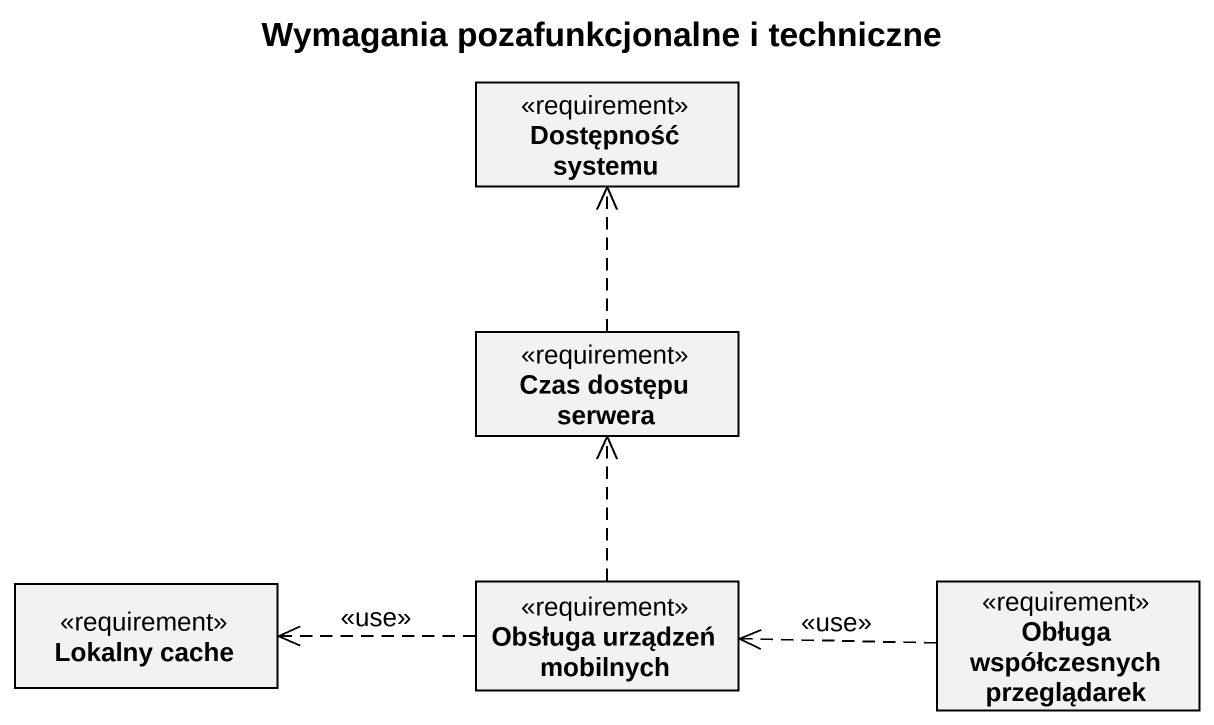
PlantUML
@startuml
title Wymagania pozafunkcjonalne i techniczne
hide circle
hide empty members
class "Dostępność systemu" as Dostępność_systemu <<requirement>>
class "Czas dostępu serwera" as Czas_dostępu_serwera <<requirement>>
class "Lokalny cache" as Lokalny_cache <<requirement>>
class "Obsługa urządzeń mobilnych" as Obsługa_urządzeń_mobilnych <<requirement>>
class "Obługa współczesnych przeglądarek" as Obługa_współczesnych <<requirement>>
Czas_dostępu_serwera .up.> Dostępność_systemu
Obsługa_urządzeń_mobilnych .up.> Czas_dostępu_serwera
Obsługa_urządzeń_mobilnych .left.> Lokalny_cache : <<use>>
Obługa_współczesnych .left.> Obsługa_urządzeń_mobilnych : <<use>>
@enduml
